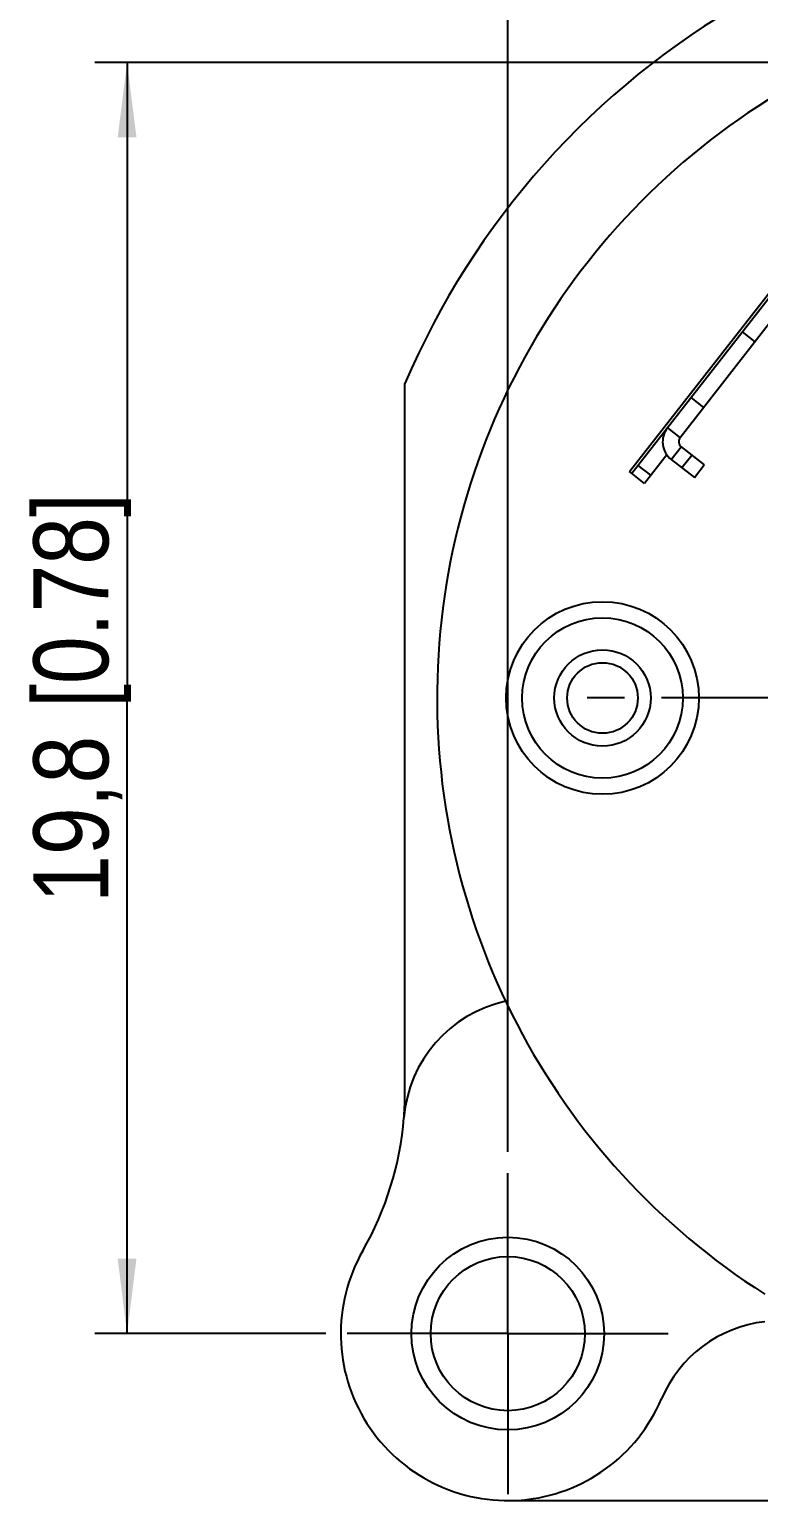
# Model space of a CAD drawing. Header units: millimetres. Extents: x 0 to 420, y 0 to 297.
# Drawn here: x 299.7 to 333.8, y 180.6 to 249.4 of the extents above; entities that cross this region are included whole.
import ezdxf

# ---------------------------------------------------------------- set-up
doc = ezdxf.new("R2010")
doc.units = ezdxf.units.MM
doc.header["$LTSCALE"] = 23.1
doc.linetypes.add('CENTER', pattern=[0.6, 0.375, -0.075, 0.075, -0.075])
doc.layers.get('0').update_dxf_attribs({"linetype": 'CONTINUOUS'})
for name, color, linetype in [('_03_2D_DRAWING_DIMENSION', 7, 'CONTINUOUS'), ('BEZUGSACHSEN', 7, 'CONTINUOUS'), ('DEFAULT_1', 7, 'CENTER'), ('FASEN', 7, 'CONTINUOUS')]:
    doc.layers.add(name, color=color, linetype=linetype)
doc.styles.get("Standard").update_dxf_attribs({"font": 'arialn.ttf'})
doc.dimstyles.new('DIMSTYLE_1', dxfattribs={"dimtxt": 3.5, "dimasz": 3.5, "dimexe": 1.5, "dimexo": 1, "dimgap": 0.875, "dimtad": 1, "dimlfac": 0.333333, "dimdsep": 46, "dimtxsty": 'STANDARD', "dimblk": '_FILLED', "dimblk1": '_FILLED', "dimblk2": '_FILLED', "dimcen": 0.09, "dimclrt": 7, "dimazin": 2, "dimtp": 0.2, "dimtm": 0.2, "dimtfac": 1, "dimtofl": 0, "dimtmove": 0, "dimatfit": 3, "dimldrblk": '_FILLED', "dimfxl": 1, "dimtolj": 1, "dimarcsym": 0})

# ---------------------------------------------------------------- blocks, each defined once
blk = doc.blocks.new('_FILLED')
at = {"color": 0, "linetype": 'BYBLOCK'}
blk.add_solid([(0, 0), (-1, 0.125), (-1, -0.125)], dxfattribs=at)
blk = doc.blocks.new('*D5')
at = {"layer": '_03_2D_DRAWING_DIMENSION', "color": 7}
for p, q in [((322.041, 196.941), (322.041, 279.349)), ((381.441, 256.341), (381.441, 279.349)), ((322.041, 277.849), (351.741, 277.849)), ((381.441, 277.849), (351.741, 277.849))]:
    blk.add_line(p, q, dxfattribs=at)
at = {"layer": '_03_2D_DRAWING_DIMENSION', "color": 7, "xscale": 3.5, "yscale": 3.5, "zscale": 3.5, "rotation": 180}
blk.add_blockref('_FILLED', (322.041, 277.849), dxfattribs=at)
at = {"layer": '_03_2D_DRAWING_DIMENSION', "color": 7, "xscale": 3.5, "yscale": 3.5, "zscale": 3.5}
blk.add_blockref('_FILLED', (381.441, 277.849), dxfattribs=at)
at = {"layer": '_03_2D_DRAWING_DIMENSION', "color": 7, "insert": (351.741, 282.224), "char_height": 3.5, "width": 22.26, "attachment_point": 2, "line_spacing_factor": 0.9}
blk.add_mtext('19,8{\\ftxt;\\W0.0001;\\H0.0001;\\~}{\\ftxt;\\W1.0;\\H3.5; }[0.78]', dxfattribs=at)
blk = doc.blocks.new('*D6')
at = {"layer": '_03_2D_DRAWING_DIMENSION', "color": 7}
for p, q in [((372.941, 247.841), (302.761, 247.841)), ((304.261, 247.841), (304.261, 218.141)), ((304.261, 188.441), (304.261, 218.141)), ((313.541, 188.441), (302.761, 188.441))]:
    blk.add_line(p, q, dxfattribs=at)
at = {"layer": '_03_2D_DRAWING_DIMENSION', "color": 7, "xscale": 3.5, "yscale": 3.5, "zscale": 3.5}
for p, rotation in [((304.261, 247.841), 90), ((304.261, 188.441), 270)]:
    blk.add_blockref('_FILLED', p, dxfattribs=dict(at, rotation=rotation))
at = {"layer": '_03_2D_DRAWING_DIMENSION', "color": 7, "insert": (299.886, 218.141), "char_height": 3.5, "width": 22.26, "attachment_point": 2, "rotation": 90, "line_spacing_factor": 0.9}
blk.add_mtext('19,8{\\ftxt;\\W0.0001;\\H0.0001;\\~}{\\ftxt;\\W1.0;\\H3.5; }[0.78]', dxfattribs=at)

msp = doc.modelspace()

# ---------------------------------------------------------------- linework, layer by layer
at = {"color": 7}
for p, q in [((327.7232, 228.7211), (335.3882, 238.5318)), ((335.4818, 238.4191), (327.836, 228.6329)), ((334.7067, 236.2089), (330.0893, 230.2988)), ((333.5986, 234.7905), (333.0076, 235.2522)), ((331.1975, 231.7172), (330.6065, 232.179)), ((329.4983, 230.7606), (330.0893, 230.2988)), ((329.6792, 229.2867), (330.141, 229.8777)), ((330.141, 229.8777), (331.2226, 229.0326)), ((328.7232, 228.5503), (328.1322, 229.0121)), ((329.4753, 229.5018), (328.4324, 228.167)), ((329.6792, 229.2867), (330.7609, 228.4416)), ((330.1699, 228.9034), (330.6316, 229.4944)), ((330.7609, 228.4416), (331.2226, 229.0326)), ((328.4324, 228.167), (327.7232, 228.7211)), ((322.0413, 180.6413), (337.6412, 180.6413))]:
    msp.add_line(p, q, dxfattribs=at)
for centre, radius, start, end in [((351.7412, 218.1413), 33, 117.38076, 237.563563), ((330.3257, 230.1141), 1.05, 142, 232), ((330.3257, 230.1141), 0.3, 142, 232), ((323.2412, 198.0413), 6.0693, 102.386802, 175.359887), ((302.2412, 199.7462), 15, 355.521036, 360), ((302.2412, 199.7462), 15, 330.275671, 355.358181), ((322.0412, 188.4413), 7.8, 150.275671, 336.96637), ((334.741, 183.0416), 6, 96.697368, 156.964499)]:
    msp.add_arc(centre, radius, start, end, dxfattribs=at)
at = {"layer": 'BEZUGSACHSEN', "color": 7}
for p, q in [((317.2412, 199.7462), (317.2412, 232.8382)), ((322.0412, 188.4413), (322.0412, 195.9413)), ((322.0412, 188.4413), (314.5412, 188.4413)), ((322.0412, 188.4413), (322.0412, 180.9413)), ((322.0412, 188.4413), (329.5412, 188.4413))]:
    msp.add_line(p, q, dxfattribs=at)
for radius in [4.5, 3.6]:
    msp.add_circle((322.0412, 188.4413), radius, dxfattribs=at)
msp.add_arc((351.7412, 218.1413), 37.5, 119.657184, 156.926082, dxfattribs=at)
at = {"layer": 'DEFAULT_1', "color": 7}
msp.add_line((351.7412, 218.1413), (324.4412, 218.1413), dxfattribs=at)
at = {"layer": 'FASEN', "color": 7}
for radius in [4.5, 3.7499, 2.25, 1.65]:
    msp.add_circle((326.4662, 218.1413), radius, dxfattribs=at)

# ---------------------------------------------------------------- dimensions: what is measured, and where the dimension line sits
at = {"layer": '_03_2D_DRAWING_DIMENSION', "color": 7}
dim = msp.add_linear_dim(base=(381.4412, 277.8493), p1=(322.0412, 195.9413), p2=(381.4412, 255.3413), dimstyle='DIMSTYLE_1', dxfattribs=at)
dim.commit()
dim.dimension.update_dxf_attribs({"geometry": '*D5', "text_midpoint": (351.7412, 277.8493), "dimtype": 160})
dim = msp.add_linear_dim(base=(304.2613, 188.4413), p1=(373.9412, 247.8413), p2=(314.5412, 188.4413), angle=270, dimstyle='DIMSTYLE_1', dxfattribs=at)
dim.commit()
dim.dimension.update_dxf_attribs({"geometry": '*D6', "text_midpoint": (304.2613, 218.1413), "dimtype": 160})

doc.saveas('drawing.dxf')
